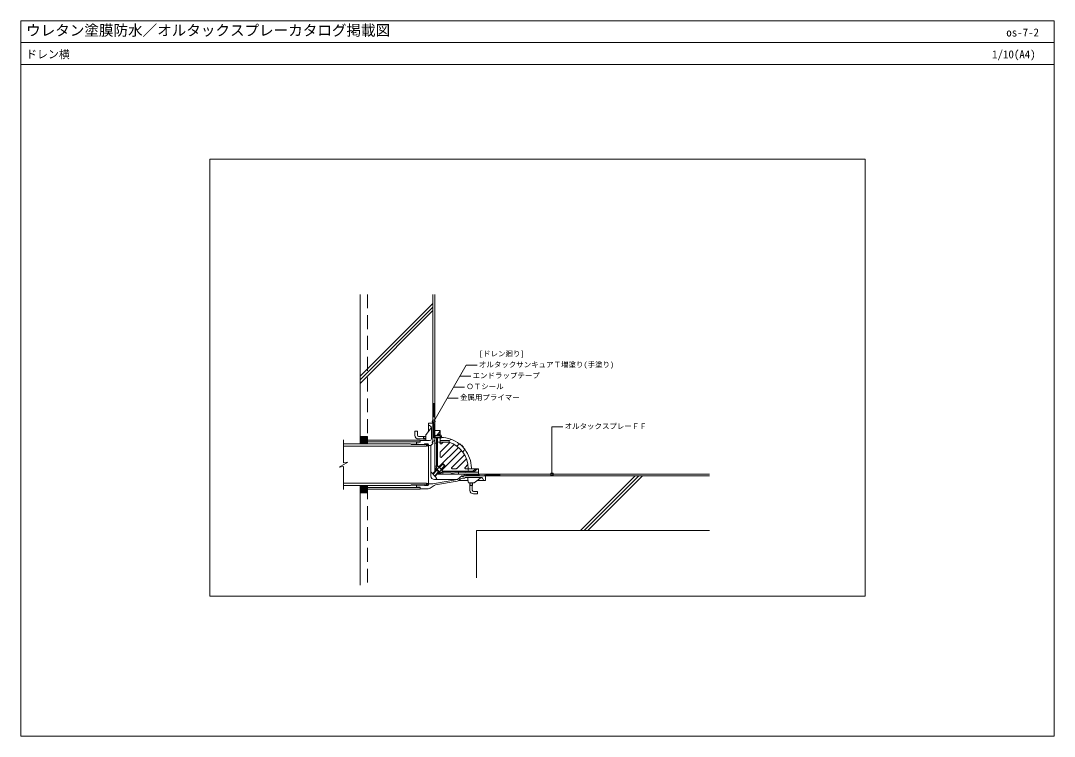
# Model space of a CAD drawing. Units: millimetres, scale not verified. Extents: x -1420 to 1420, y -983 to 983.
import ezdxf
from ezdxf.enums import TextEntityAlignment as Align

# ---------------------------------------------------------------- set-up
doc = ezdxf.new("R2010")
doc.units = ezdxf.units.MM
doc.header["$LTSCALE"] = 3
doc.linetypes.add('USER1', pattern=[19.05, 12.7, -6.35])
for name, color, linetype, lineweight in [('0-0_0', 7, 'Continuous', 18), ('0-1_WAKU', 7, 'Continuous', 18), ('0-3_KANAMONO', 4, 'Continuous', 18), ('0-4_KUTAI', 3, 'Continuous', 18), ('0-5_BOUSUI', 1, 'Continuous', 18), ('0-6_HATCH', 9, 'Continuous', 18), ('0-7_BUHIN', 7, 'Continuous', 9), ('0-8_MOJI', 7, 'Continuous', 18), ('0-9_HAISUI', 7, 'Continuous', 9)]:
    doc.layers.add(name, color=color, linetype=linetype, lineweight=lineweight)
doc.styles.add('ＭＳ ゴシック', font='')
doc.styles.get('ＭＳ ゴシック').set_extended_font_data('MS Gothic')

msp = doc.modelspace()

# ---------------------------------------------------------------- linework, layer by layer
at = {"layer": '0-0_0'}
msp.add_line((-1420, 922.681), (1420, 922.681), dxfattribs=at)
msp.add_lwpolyline([(-900, -597.681), (900, -597.681), (900, 602.319), (-900, 602.319)], close=True, dxfattribs=at)
at = {"layer": '0-1_WAKU'}
for points in [[(-1420, -982.681), (1420, -982.681), (1420, 982.681), (-1420, 982.681)], [(1420, 862.681), (-1420, 862.681), (-1420, 982.681), (1420, 982.681)]]:
    msp.add_lwpolyline(points, close=True, dxfattribs=at)
at = {"layer": '0-3_KANAMONO'}
for p, q in [((-306.1, -154.148), (-291.55, -134.748)), ((-299.5, -127.681), (-299.5, -145.348)), ((-291.5, -165.681), (-291.5, -135.452)), ((-313.5, -159.281), (-326.7, -159.281)), ((-326.7, -166.081), (-313.5, -166.081)), ((-306.5, -160.131), (-313.5, -160.131)), ((-306.5, -165.231), (-313.5, -165.231)), ((-306.5, -168.81), (-306.5, -155.348)), ((-282.5, -142.681), (-282.5, -252.681)), ((-282.5, -142.681), (-269, -142.681)), ((-282.5, -156.681), (-281.675, -156.681)), ((-282.5, -157.506), (-267.5, -157.506)), ((-282.5, -161.856), (-267.5, -161.856)), ((-282.5, -162.681), (-281.675, -162.681)), ((-281.5, -156.506), (-281.5, -162.856)), ((-277.5, -170.538), (-277.5, -162.856)), ((-274.5, -166.681), (-277.5, -170.538)), ((-274.5, -153.69), (-276.691, -156.506)), ((-267.754, -145.016), (-274.5, -153.69)), ((-274.5, -153.69), (-274.5, -156.506)), ((-274.5, -162.856), (-274.5, -166.681)), ((-274.5, -162.856), (-274.5, -171.681)), ((-274.5, -163.681), (-274.5, -166.681)), ((-268.466, -151.716), (-272.937, -156.506)), ((-272.167, -155.681), (-267.5, -155.681)), ((-267.5, -152.681), (-268.466, -151.716)), ((-267.5, -152.681), (-267.5, -144.181)), ((-267.5, -152.681), (-267.5, -170.681)), ((-267.5, -154.281), (-267.5, -165.081)), ((-243.005, -170.681), (-237.5, -167.083)), ((-332.5, -180.166), (-311.468, -180.823)), ((-301.5, -179.181), (-309.5, -179.181)), ((-304.615, -186.281), (-299.5, -184.181)), ((-299.5, -184.181), (-299.5, -181.181)), ((-293, -184.181), (-293, -267.681)), ((-282.5, -177.681), (-277.5, -177.681)), ((-277.5, -170.538), (-277.5, -240.711)), ((-274.5, -171.681), (-274.5, -240.882)), ((-271.5, -174.681), (-243.005, -174.681)), ((-217.461, -189.157), (-271.186, -242.882)), ((-267.5, -170.681), (-267.5, -174.681)), ((-267.5, -174.681), (-267.5, -177.799)), ((-240.605, -175.531), (-266.914, -201.841)), ((-265.5, -170.681), (-243.005, -170.681)), ((-259.554, -174.681), (-264.086, -179.213)), ((-229.064, -180.961), (-264.086, -215.983)), ((-208.976, -197.642), (-262.701, -251.367)), ((-243.005, -174.681), (-243.005, -170.681)), ((-213.816, -179.855), (-222.203, -185.414)), ((-208.86, -184.092), (-208.153, -183.384)), ((-199.674, -193.998), (-205.233, -202.384)), ((-203.91, -189.041), (-203.203, -188.334)), ((-267.5, -203.255), (-267.5, -214.568)), ((-200.779, -209.245), (-235.802, -244.267)), ((-195.35, -220.786), (-221.659, -247.095)), ((-277.382, -250.828), (-288.118, -261.564)), ((-287.057, -262.624), (-276.322, -251.889)), ((-277.5, -240.711), (-282.5, -240.711)), ((-282.5, -244.562), (-282.5, -250.681)), ((-278.564, -249.646), (-282.091, -253.787)), ((-277.5, -240.711), (-275.93, -242.255)), ((-276.071, -249.312), (-270.951, -244.192)), ((-272.954, -241.114), (-270.951, -244.192)), ((-258.773, -234.34), (-269.251, -244.818)), ((-264.01, -251.132), (-269.13, -256.252)), ((-254.159, -238.954), (-264.637, -249.432)), ((-264.01, -251.132), (-260.933, -253.135)), ((-260.894, -234.34), (-254.159, -241.075)), ((-187.5, -254.681), (-260.62, -254.681)), ((-234.387, -247.681), (-223.074, -247.681)), ((-206, -254.681), (-206, -255.681)), ((-195.774, -254.681), (-199.147, -257.718)), ((-191.31, -236.545), (-199.032, -244.267)), ((-197.618, -247.681), (-172.5, -247.681)), ((-190.5, -247.681), (-190.5, -251.681)), ((-178, -254.681), (-187.5, -254.681)), ((-182.308, -254.681), (-185.64, -257.681)), ((-182.308, -254.681), (-172.308, -254.681)), ((-171.534, -248.647), (-178, -254.681)), ((-165.2, -248.281), (-175.64, -257.681)), ((-172.5, -247.681), (-164, -247.681)), ((-172.5, -247.681), (-171.534, -248.647)), ((-162.5, -249.181), (-162.5, -262.681)), ((-292, -257.681), (-293, -257.681)), ((-292, -257.681), (-278, -271.681)), ((-220, -277.681), (-283, -277.681)), ((-282.443, -267.238), (-271.708, -256.503)), ((-281.382, -268.299), (-270.647, -257.563)), ((-280.333, -292.018), (-220.921, -281.896)), ((-278, -271.681), (-278, -273.681)), ((-278, -271.681), (-278, -273.681)), ((-269.465, -258.745), (-273.606, -262.272)), ((-203, -262.681), (-272.5, -262.681)), ((-270.5, -262.681), (-238.5, -262.681)), ((-262.074, -256.136), (-260.529, -257.681)), ((-260.529, -257.681), (-238.395, -257.681)), ((-260.529, -257.681), (-260.529, -262.681)), ((-260.529, -257.681), (-260.529, -262.681)), ((-238.5, -262.681), (-234.542, -259.838)), ((-238.395, -257.681), (-236.875, -256.589)), ((-228.113, -262.681), (-162.5, -262.681)), ((-226.479, -257.681), (-162.5, -257.681)), ((-217.5, -257.681), (-217.5, -262.681)), ((-216.198, -279.72), (-211.733, -275.999)), ((-190.967, -279.681), (-216.152, -279.681)), ((-190.624, -284.814), (-191.376, -273.548)), ((-173.967, -286.281), (-154.567, -271.731)), ((-147.5, -279.681), (-165.167, -279.681)), ((-332.5, -293.196), (-311.472, -292.517)), ((-301.5, -294.181), (-309.5, -294.181)), ((-304.615, -287.081), (-299.5, -289.181)), ((-294.943, -300.926), (-284.312, -293.631)), ((-188.629, -286.681), (-175.167, -286.681)), ((-185.9, -306.881), (-185.9, -293.681)), ((-185.05, -286.681), (-185.05, -293.681)), ((-179.95, -286.681), (-179.95, -293.681)), ((-179.1, -293.681), (-179.1, -306.881))]:
    msp.add_line(p, q, dxfattribs=at)
for points in [[(-293.85, -131.212), (-299.5, -127.681), (-299.5, -122.681), (-287.5, -122.681), (-287.5, -172.681), (-289.224, -174.492)], [(-330.1, -155.881), (-330.1, -144.681), (-336.9, -144.681), (-336.9, -155.881)], [(-306.5, -158.931), (-313.5, -158.931), (-313.5, -166.431), (-306.5, -166.431)], [(-267.5, -156.506), (-281.5, -156.506), (-282.5, -157.506), (-282.5, -161.856), (-281.5, -162.856), (-267.5, -162.856)], [(-263.347, -160.401), (-265.6, -160.401), (-265.6, -158.961), (-263.347, -158.961)], [(-311.5, -181.181), (-311.5, -182.323), (-331, -181.714), (-332.5, -180.166), (-332.5, -174.681), (-322.5, -174.681), (-322.5, -170.681), (-296.5, -170.681)], [(-288.5, -176.181), (-287.5, -176.181), (-287.5, -178.181), (-293, -184.181), (-299.5, -184.181)], [(-299.5, -184.181), (-299.5, -236.681), (-299.5, -289.181)], [(-272.601, -252.782), (-280.025, -245.357), (-281.439, -246.771), (-274.015, -254.196)], [(-279.5, -245.882), (-274.421, -240.721), (-272.954, -241.114)], [(-272.601, -252.782), (-265.176, -260.206), (-266.59, -261.62), (-274.015, -254.196)], [(-272.954, -241.114), (-260.933, -253.135), (-260.54, -254.602), (-265.66, -259.722), (-272.601, -252.782)], [(-270.311, -243.757), (-260.894, -234.34), (-258.773, -234.34), (-254.159, -238.954), (-254.159, -241.075), (-263.576, -250.492)], [(-206, -268.681), (-206, -267.681), (-208, -267.681), (-220, -277.681), (-287.5, -289.181), (-299.5, -289.181), (-299.5, -292.181)], [(-205.331, -273.681), (-200.5, -273.681), (-197.5, -271.681), (-155.271, -271.681)], [(-151.031, -274.031), (-147.5, -279.681), (-142.5, -279.681), (-142.5, -267.681), (-202.5, -267.681), (-204.31, -269.405)], [(-311.5, -292.181), (-311.5, -291.039), (-331, -291.649), (-332.5, -293.196), (-332.5, -298.681), (-322.5, -298.681), (-322.5, -302.681), (-300.601, -302.681)], [(-178.75, -286.681), (-178.75, -293.681), (-186.25, -293.681), (-186.25, -286.681)], [(-175.7, -310.281), (-164.5, -310.281), (-164.5, -317.081), (-175.7, -317.081)]]:
    msp.add_lwpolyline(points, dxfattribs=at)
for centre, radius, start, end in [((-296.5, -135.452), 5, 0, 57.99462), ((-326.7, -155.881), 10.2, 180, 270), ((-326.7, -155.881), 3.4, 180, 270), ((-304.5, -155.348), 2, 143.1301, 180), ((-304.5, -168.81), 2, 180, 249.31769), ((-296.5, -165.681), 5, 270, 0), ((-269, -144.181), 1.5, 326.17789, 90), ((-268.871, -159.681), 5.571, 7.42514, 75.74997), ((-265.5, -159.704), 2, 180, 268.69771), ((-268.871, -159.681), 5.571, 284.25003, 352.57486), ((-265.5, -168.681), 2, 180, 270), ((-267.5, -247.681), 86, 51.74757, 88.69771), ((-309.5, -181.181), 2, 90, 180), ((-301.5, -181.181), 2, 0, 90), ((-288.5, -175.181), 1, 136.39718, 270), ((-271.5, -171.681), 3, 180, 270), ((-265.5, -177.799), 2, 180, 315), ((-267.5, -247.681), 77, 0, 71.451), ((-267.5, -247.681), 86.5, 38.36137, 51.63863), ((-267.5, -247.681), 87.5, 42.70756, 47.29244), ((-267.5, -247.681), 86, 1.30229, 38.25243), ((-265.5, -203.255), 2, 135, 180), ((-265.5, -214.568), 2, 180, 315), ((-270.5, -250.681), 12, 180, 201.61704), ((-272.5, -252.681), 10, 180, 196.55923), ((-278.428, -258.609), 16.241, 27.41205, 62.58795), ((-232.5, -262.681), 7.5, 44.90087, 125.68533), ((-234.387, -245.681), 2, 135, 270), ((-223.074, -245.681), 2, 270, 315), ((-197.618, -245.681), 2, 135, 270), ((-187.5, -251.681), 3, 180, 270), ((-179.523, -245.681), 2, 181.30229, 270), ((-164, -249.181), 1.5, 0, 143.1301), ((-283, -267.681), 10, 180, 270), ((-274, -273.681), 4, 180, 270), ((-272.5, -252.681), 10, 253.44077, 270), ((-270.5, -250.681), 12, 248.38296, 270), ((-232.5, -262.681), 3.5, 12.83959, 125.68533), ((-228.113, -261.681), 1, 192.83959, 270), ((-226.479, -256.681), 1, 224.90087, 270), ((-222.6, -272.038), 10, 279.66867, 309.80557), ((-205.331, -283.681), 10, 90, 129.80557), ((-204, -255.681), 2, 180, 270), ((-205, -268.681), 1, 180, 313.60282), ((-193.371, -273.681), 2, 3.81407, 90), ((-155.271, -276.681), 5, 32.00538, 90), ((-309.5, -292.181), 2, 180, 270), ((-301.5, -292.181), 2, 270, 0), ((-300.601, -292.681), 10, 270, 304.46107), ((-278.654, -301.876), 10, 99.66867, 124.46107), ((-188.629, -284.681), 2, 183.81407, 270), ((-175.7, -306.881), 10.2, 180, 270), ((-175.7, -306.881), 3.4, 180, 270), ((-175.167, -284.681), 2, 270, 306.8699)]:
    msp.add_arc(centre, radius, start, end, dxfattribs=at)
at = {"layer": '0-4_KUTAI'}
for p, q in [((-487.5, 231.046), (-487.5, -159.681)), ((-287.5, 231.046), (-287.5, -122.681)), ((-487.5, -159.681), (-467.5, -159.681)), ((-467.5, -169.681), (-467.5, -159.681)), ((-142.5, -267.681), (472.5, -267.681)), ((-467.5, -303.681), (-467.5, -313.681)), ((-487.5, -313.681), (-487.5, -567.681)), ((-487.5, -313.681), (-467.5, -313.681)), ((-167.5, -417.681), (472.5, -417.681)), ((-167.5, -417.681), (-167.5, -547.681))]:
    msp.add_line(p, q, dxfattribs=at)
at = {"layer": '0-4_KUTAI', "linetype": 'USER1'}
for p, q in [((-467.5, 231.046), (-467.5, -159.681)), ((-467.5, -293.739), (-467.5, -567.681))]:
    msp.add_line(p, q, dxfattribs=at)
at = {"layer": '0-5_BOUSUI'}
for p, q in [((-287.5, -172.681), (-287.5, 231.046)), ((-282.5, -167.681), (-282.5, 231.046)), ((-487.5, -159.681), (-487.5, -179.681)), ((-467.5, -174.181), (-467.5, -179.681)), ((472.5, -267.681), (-202.5, -267.681)), ((472.5, -262.681), (-197.5, -262.681)), ((-487.5, -313.681), (-487.5, -293.681)), ((-467.5, -299.181), (-467.5, -293.681))]:
    msp.add_line(p, q, dxfattribs=at)
at = {"layer": '0-5_BOUSUI', "linetype": 'USER1'}
for p, q in [((-285, -67.681), (-285, -167.681)), ((-197.5, -265.181), (-97.5, -265.181))]:
    msp.add_line(p, q, dxfattribs=at)
at = {"layer": '0-5_BOUSUI'}
for centre, radius, start, end in [((-288.8, -122.069), 3.616, 291.07674, 68.92326), ((-287.5, -167.681), 5, 270, 0), ((-197.5, -267.681), 5, 90, 180), ((-143.112, -268.982), 3.616, 21.07674, 158.92326)]:
    msp.add_arc(centre, radius, start, end, dxfattribs=at)
at = {"layer": '0-6_HATCH'}
for p, q in [((-487.5, 6.259), (-287.5, 206.259)), ((-487.5, -3.64), (-287.5, 196.36)), ((-487.5, -13.54), (-287.5, 186.46)), ((-287.5, -118.759), (-287.454, -118.713)), ((-285.366, -120.939), (-287.5, -118.804)), ((-287.5, -120.106), (-286.597, -119.202)), ((-287.5, -121.453), (-285.925, -119.877)), ((-285.204, -122.447), (-287.5, -120.151)), ((-287.5, -122.8), (-285.438, -120.738)), ((-285.485, -123.513), (-287.5, -121.498)), ((-287.5, -124.147), (-285.192, -121.839)), ((-285.995, -124.351), (-287.5, -122.845)), ((-286.688, -125.004), (-287.5, -124.192)), ((-287.416, -125.41), (-285.46, -123.454)), ((-487.5, -160.929), (-486.252, -159.681)), ((-487.5, -165.419), (-481.762, -159.681)), ((-487.5, -169.909), (-477.272, -159.681)), ((-487.5, -174.399), (-472.782, -159.681)), ((-487.5, -178.89), (-468.292, -159.681)), ((-469.901, -179.681), (-487.5, -162.082)), ((-474.391, -179.681), (-487.5, -166.573)), ((-467.5, -177.592), (-485.411, -159.681)), ((-483.802, -179.681), (-467.5, -163.38)), ((-467.5, -173.102), (-480.921, -159.681)), ((-479.311, -179.681), (-467.5, -167.87)), ((-467.5, -168.612), (-476.431, -159.681)), ((-467.5, -164.122), (-471.941, -159.681)), ((-478.882, -179.681), (-487.5, -171.063)), ((-483.372, -179.681), (-487.5, -175.553)), ((-474.821, -179.681), (-467.5, -172.36)), ((-470.331, -179.681), (-467.5, -176.85)), ((-311.442, -180.702), (-309.979, -179.239)), ((-310.456, -180.877), (-311.202, -180.131)), ((-305.822, -181.022), (-307.662, -179.181)), ((-307.227, -180.978), (-305.431, -179.181)), ((-304.615, -182.856), (-301.003, -179.244)), ((-301.742, -185.101), (-304.615, -182.228)), ((-299.5, -182.853), (-303.172, -179.181)), ((-302.809, -185.54), (-299.5, -182.231)), ((-146.423, -267.681), (-146.468, -267.636)), ((-144.243, -265.547), (-146.377, -267.681)), ((-145.076, -267.681), (-145.979, -266.778)), ((-143.728, -267.681), (-145.304, -266.106)), ((-142.734, -265.385), (-145.03, -267.681)), ((-142.381, -267.681), (-144.443, -265.619)), ((-141.668, -265.666), (-143.683, -267.681)), ((-141.034, -267.681), (-143.343, -265.373)), ((-140.831, -266.176), (-142.336, -267.681)), ((-139.771, -267.597), (-141.727, -265.641)), ((-140.177, -266.869), (-140.989, -267.681)), ((118.494, -417.681), (268.494, -267.681)), ((128.394, -417.681), (278.394, -267.681)), ((138.293, -417.681), (288.293, -267.681)), ((-469.901, -293.681), (-487.5, -311.28)), ((-474.391, -293.681), (-487.5, -306.79)), ((-478.882, -293.681), (-487.5, -302.3)), ((-483.372, -293.681), (-487.5, -297.809)), ((-487.5, -294.473), (-468.292, -313.681)), ((-487.5, -298.963), (-472.782, -313.681)), ((-487.5, -303.453), (-477.272, -313.681)), ((-487.5, -307.943), (-481.762, -313.681)), ((-467.5, -295.77), (-485.411, -313.681)), ((-483.802, -293.681), (-467.5, -309.983)), ((-467.5, -300.26), (-480.921, -313.681)), ((-479.311, -293.681), (-467.5, -305.493)), ((-467.5, -304.75), (-476.431, -313.681)), ((-474.821, -293.681), (-467.5, -301.002)), ((-467.5, -309.24), (-471.941, -313.681)), ((-470.331, -293.681), (-467.5, -296.512)), ((-311.372, -292.885), (-310.989, -292.502)), ((-309.405, -294.181), (-311.081, -292.505)), ((-308.178, -294.181), (-306.354, -292.357)), ((-304.915, -294.181), (-306.727, -292.369)), ((-304.615, -290.619), (-302.107, -288.111)), ((-300.626, -293.98), (-304.615, -289.991)), ((-303.688, -294.181), (-299.5, -289.994)), ((-299.5, -290.616), (-301.934, -288.182)), ((-487.5, -312.433), (-486.252, -313.681))]:
    msp.add_line(p, q, dxfattribs=at)
at = {"layer": '0-7_BUHIN'}
for points in [[(-533.195, -304.443), (-533.195, -241.56), (-545.362, -243.705), (-521.03, -229.657), (-533.195, -231.802), (-533.195, -168.241)], [(-533.195, -179.681), (-348.715, -179.681), (-304.615, -181.059), (-304.615, -186.281), (-533.195, -186.281)], [(-304.615, -182.538), (-347.366, -181.202), (-348.236, -179.696)], [(-533.195, -293.681), (-348.715, -293.681), (-304.615, -292.303), (-304.615, -287.081), (-533.195, -287.081)], [(-304.615, -290.824), (-347.366, -292.16), (-348.236, -293.666)]]:
    msp.add_lwpolyline(points, dxfattribs=at)
at = {"layer": '0-8_MOJI'}
for p, q in [((-285, -117.737), (-196.063, 36.306)), ((-166.063, 36.306), (-196.063, 36.306)), ((-183.384, 6.306), (-213.384, 6.306)), ((-200.704, -23.694), (-230.704, -23.694)), ((-218.025, -53.694), (-248.025, -53.694)), ((69.541, -132.883), (39.541, -132.883)), ((39.541, -262.787), (39.541, -132.883))]:
    msp.add_line(p, q, dxfattribs=at)
for centre in [(-285, -117.737), (39.541, -262.787)]:
    msp.add_circle(centre, 4, dxfattribs=at)
at = {"layer": '0-9_HAISUI'}
for points in [[(-467.5, -169.681), (-322.5, -169.681), (-322.5, -174.181), (-467.5, -174.181)], [(-467.5, -303.681), (-322.5, -303.681), (-322.5, -299.181), (-467.5, -299.181)]]:
    msp.add_lwpolyline(points, close=True, dxfattribs=at)

# ---------------------------------------------------------------- texts
at = {"layer": '0-1_WAKU', "style": 'ＭＳ ゴシック'}
for s, height, p in [('ウレタン塗膜防水／オルタックスプレーカタログ掲載図', 29.33, (-1405, 932.681)), ('os-7-2', 21.99, (1288.046, 932.681)), ('os-7-2', 21.99, (1288.046, 932.681)), ('ドレン横', 21.99, (-1405, 872.681)), ('1/10(A4)', 21.99, (1249.061, 872.681)), ('1/10(A4)', 21.99, (1249.061, 872.681))]:
    msp.add_text(s, height=height, dxfattribs=at).set_placement(p, align=Align.BOTTOM_LEFT)
at = {"layer": '0-8_MOJI', "style": 'ＭＳ ゴシック'}
for s, p in [('[ドレン廻り]', (-161.063, 56.306)), ('オルタックサンキュアＴ増塗り(手塗り)', (-161.063, 26.306)), ('エンドラップテープ', (-178.384, -3.694)), ('ＯＴシール', (-195.704, -33.694)), ('金属用プライマー', (-213.025, -63.694)), ('オルタックスプレーＦＦ', (74.541, -142.883))]:
    msp.add_text(s, height=14.66, dxfattribs=at).set_placement(p, align=Align.BOTTOM_LEFT)

doc.saveas('drawing.dxf')
